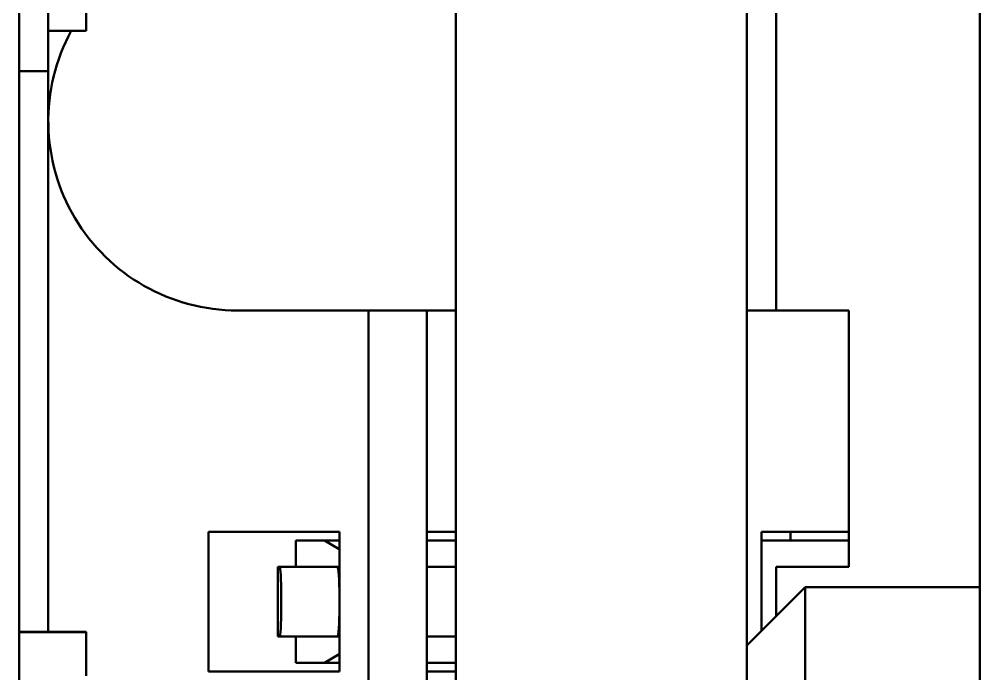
# Model space of a CAD drawing. Header units: millimetres. Extents: x 3100 to 5091, y 868 to 1900.
# Drawn here: x 3347.04 to 3350.34, y 1451.049 to 1453.297 of the extents above; entities that cross this region are included whole.
import ezdxf

# ---------------------------------------------------------------- set-up
doc = ezdxf.new("R2010")
doc.units = ezdxf.units.MM
doc.header["$LTSCALE"] = 1.8
doc.layers.add('외형선(ISO)', color=7, linetype='Continuous', lineweight=50)

msp = doc.modelspace()

# ---------------------------------------------------------------- linework, layer by layer
at = {"layer": '외형선(ISO)'}
for p, q in [((3348.5401, 1418.5546), (3348.5401, 1461.2383)), ((3349.5401, 1460.1094), (3349.5401, 1419.6835)), ((3350.3401, 1457.3965), (3350.3401, 1422.3965)), ((3347.0401, 1422.8311), (3347.0401, 1454.1501)), ((3349.6401, 1452.2965), (3349.6401, 1453.5965)), ((3347.2701, 1453.257), (3347.2701, 1453.503)), ((3347.1401, 1453.1179), (3347.1401, 1453.3779)), ((3347.2701, 1453.257), (3347.1401, 1453.257)), ((3347.0401, 1453.1179), (3347.1401, 1453.1179)), ((3347.1401, 1452.9465), (3347.1401, 1453.1179)), ((3347.1401, 1451.1931), (3347.1401, 1452.9465)), ((3348.5401, 1452.2965), (3347.7901, 1452.2965)), ((3348.2401, 1435.6965), (3348.2401, 1452.2965)), ((3348.4401, 1435.9965), (3348.4401, 1452.2965)), ((3349.6401, 1452.2965), (3349.5401, 1452.2965)), ((3349.6401, 1452.2965), (3349.8901, 1452.2965)), ((3349.8901, 1451.4165), (3349.8901, 1452.2965)), ((3348.1401, 1451.5365), (3347.6901, 1451.5365)), ((3347.6901, 1451.0565), (3347.6901, 1451.5365)), ((3347.9901, 1451.5065), (3347.9931, 1451.5065)), ((3347.9901, 1451.4165), (3347.9901, 1451.5065)), ((3348.0886, 1451.5065), (3347.9931, 1451.5065)), ((3348.0886, 1451.5065), (3348.139, 1451.4765)), ((3348.1401, 1451.5065), (3348.0886, 1451.5065)), ((3348.1401, 1451.5365), (3348.1401, 1451.0565)), ((3348.4401, 1451.5365), (3348.5401, 1451.5365)), ((3348.5315, 1451.5065), (3348.4401, 1451.5065)), ((3348.5401, 1451.5065), (3348.5315, 1451.5065)), ((3349.5901, 1451.1965), (3349.5901, 1451.5365)), ((3349.5901, 1451.5365), (3349.8901, 1451.5365)), ((3349.5901, 1451.5065), (3349.8901, 1451.5065)), ((3349.6901, 1451.5365), (3349.6901, 1451.5065)), ((3348.139, 1451.4765), (3348.1401, 1451.4746)), ((3348.139, 1451.4765), (3348.1401, 1451.4765)), ((3347.9288, 1451.4165), (3347.9296, 1451.4165)), ((3347.9288, 1451.1765), (3347.9288, 1451.4165)), ((3347.9336, 1451.4165), (3347.9296, 1451.4165)), ((3348.1331, 1451.4165), (3347.9336, 1451.4165)), ((3348.1401, 1451.4165), (3348.1331, 1451.4165)), ((3348.5401, 1451.4165), (3348.4401, 1451.4165)), ((3349.6401, 1451.4165), (3349.8901, 1451.4165)), ((3349.6401, 1451.2465), (3349.6401, 1451.4165)), ((3349.5401, 1451.1465), (3349.7401, 1451.3465)), ((3349.7401, 1451.3465), (3349.7401, 1446.8465)), ((3350.3401, 1451.3465), (3349.7401, 1451.3465)), ((3347.9406, 1451.2765), (3347.9406, 1451.3165)), ((3347.2701, 1451.1931), (3347.0401, 1451.1931)), ((3347.2701, 1451.1928), (3347.0401, 1451.1928)), ((3347.2701, 1451.1919), (3347.0401, 1451.1919)), ((3347.2701, 1451.1916), (3347.0401, 1451.1916)), ((3347.2701, 1451.1928), (3347.2701, 1451.1931)), ((3347.2701, 1451.1919), (3347.2701, 1451.1928)), ((3347.2701, 1451.1916), (3347.2701, 1451.1919)), ((3347.2701, 1451.0416), (3347.2701, 1451.1916)), ((3347.9296, 1451.1765), (3347.9288, 1451.1765)), ((3347.9296, 1451.1765), (3347.9336, 1451.1765)), ((3347.9336, 1451.1765), (3348.1331, 1451.1765)), ((3347.9901, 1451.0865), (3347.9901, 1451.1765)), ((3348.1331, 1451.1765), (3348.1401, 1451.1765)), ((3348.4401, 1451.1765), (3348.5401, 1451.1765)), ((3348.139, 1451.1165), (3348.0886, 1451.0865)), ((3348.1401, 1451.1183), (3348.139, 1451.1165)), ((3348.139, 1451.1165), (3348.1401, 1451.1165)), ((3347.9931, 1451.0865), (3347.9901, 1451.0865)), ((3347.9931, 1451.0865), (3348.0886, 1451.0865)), ((3348.0886, 1451.0865), (3348.1401, 1451.0865)), ((3348.4401, 1451.0865), (3348.5315, 1451.0865)), ((3348.5315, 1451.0865), (3348.5401, 1451.0865)), ((3348.1401, 1451.0565), (3347.6901, 1451.0565)), ((3348.4401, 1451.0565), (3348.5401, 1451.0565))]:
    msp.add_line(p, q, dxfattribs=at)
msp.add_arc((3347.7901, 1452.9465), 0.65, 151.4618, 270, dxfattribs=at)
for centre, major_axis, start_param, end_param in [((3347.9336, 1451.3165), (0, 0.1), 4.712389, 6.283185), ((3348.1331, 1451.3165), (0, 0.1), 4.712389, 6.283185), ((3347.9336, 1451.2765), (0, -0.1), 0, 1.570796), ((3348.1331, 1451.2765), (0, -0.1), 0, 1.570796)]:
    msp.add_ellipse(centre, major_axis=major_axis, ratio=0.069756, start_param=start_param, end_param=end_param, dxfattribs=at)

doc.saveas('drawing.dxf')
